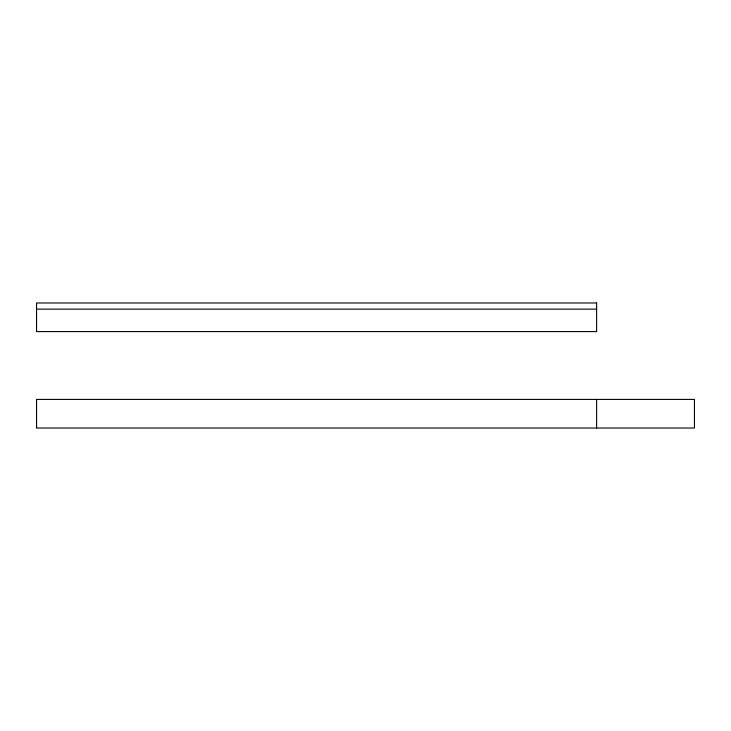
<?xml version="1.0" encoding="UTF-8"?>
<svg xmlns="http://www.w3.org/2000/svg" width="731" height="731" viewBox="0 0 731 731"><rect width="100%" height="100%" fill="white"/><g stroke="black" fill="none" stroke-linecap="round" stroke-linejoin="round"><path stroke-width="1.1" d="M36.55 309.14L596.615 309.14M596.615 399.418L596.615 428.019M596.615 302.981L36.55 302.981L36.55 331.582L596.615 331.582L596.615 302.981M694.45 399.418L36.55 399.418L36.55 428.019L694.45 428.019L694.45 399.418"/></g></svg>
